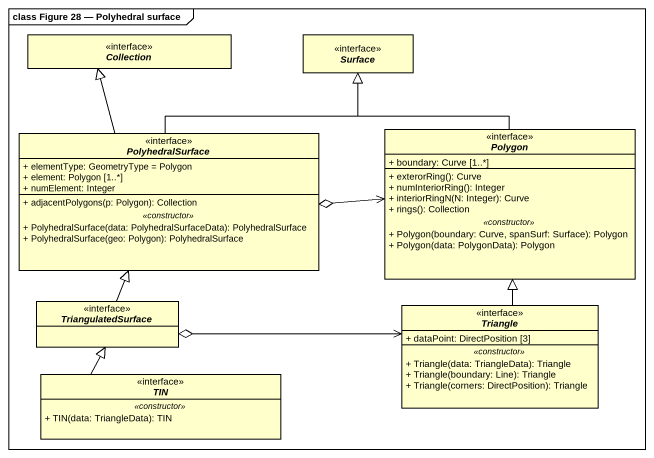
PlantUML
@startuml
mainframe class Figure 28 — Polyhedral surface
hide circle
hide empty members
skinparam classAttributeIconSize 0
interface Collection
interface Surface
interface PolyhedralSurface {
  + elementType: GeometryType = Polygon
  + element: Polygon [1..*]
  + numElement: Integer
  --
  + adjacentPolygons(p: Polygon): Collection
  .. <<constructor>> ..
  + PolyhedralSurface(data: PolyhedralSurfaceData): PolyhedralSurface
  + PolyhedralSurface(geo: Polygon): PolyhedralSurface
}
interface Polygon {
  + boundary: Curve [1..*]
  --
  + exterorRing(): Curve
  + numInteriorRing(): Integer
  + interiorRingN(N: Integer): Curve
  + rings(): Collection
  .. <<constructor>> ..
  + Polygon(boundary: Curve, spanSurf: Surface): Polygon
  + Polygon(data: PolygonData): Polygon
}
interface TriangulatedSurface
interface Triangle {
  + dataPoint: DirectPosition [3]
  .. <<constructor>> ..
  + Triangle(data: TriangleData): Triangle
  + Triangle(boundary: Line): Triangle
  + Triangle(corners: DirectPosition): Triangle
}
interface TIN {
  .. <<constructor>> ..
  + TIN(data: TriangleData): TIN
}
PolyhedralSurface -up-|> Collection
PolyhedralSurface -up-|> Surface
Polygon -up-|> Surface
Polygon <-left-o PolyhedralSurface
TriangulatedSurface -up-|> PolyhedralSurface
Triangle -up-|> Polygon
Triangle <-left-o TriangulatedSurface
TIN -up-|> TriangulatedSurface
@enduml
